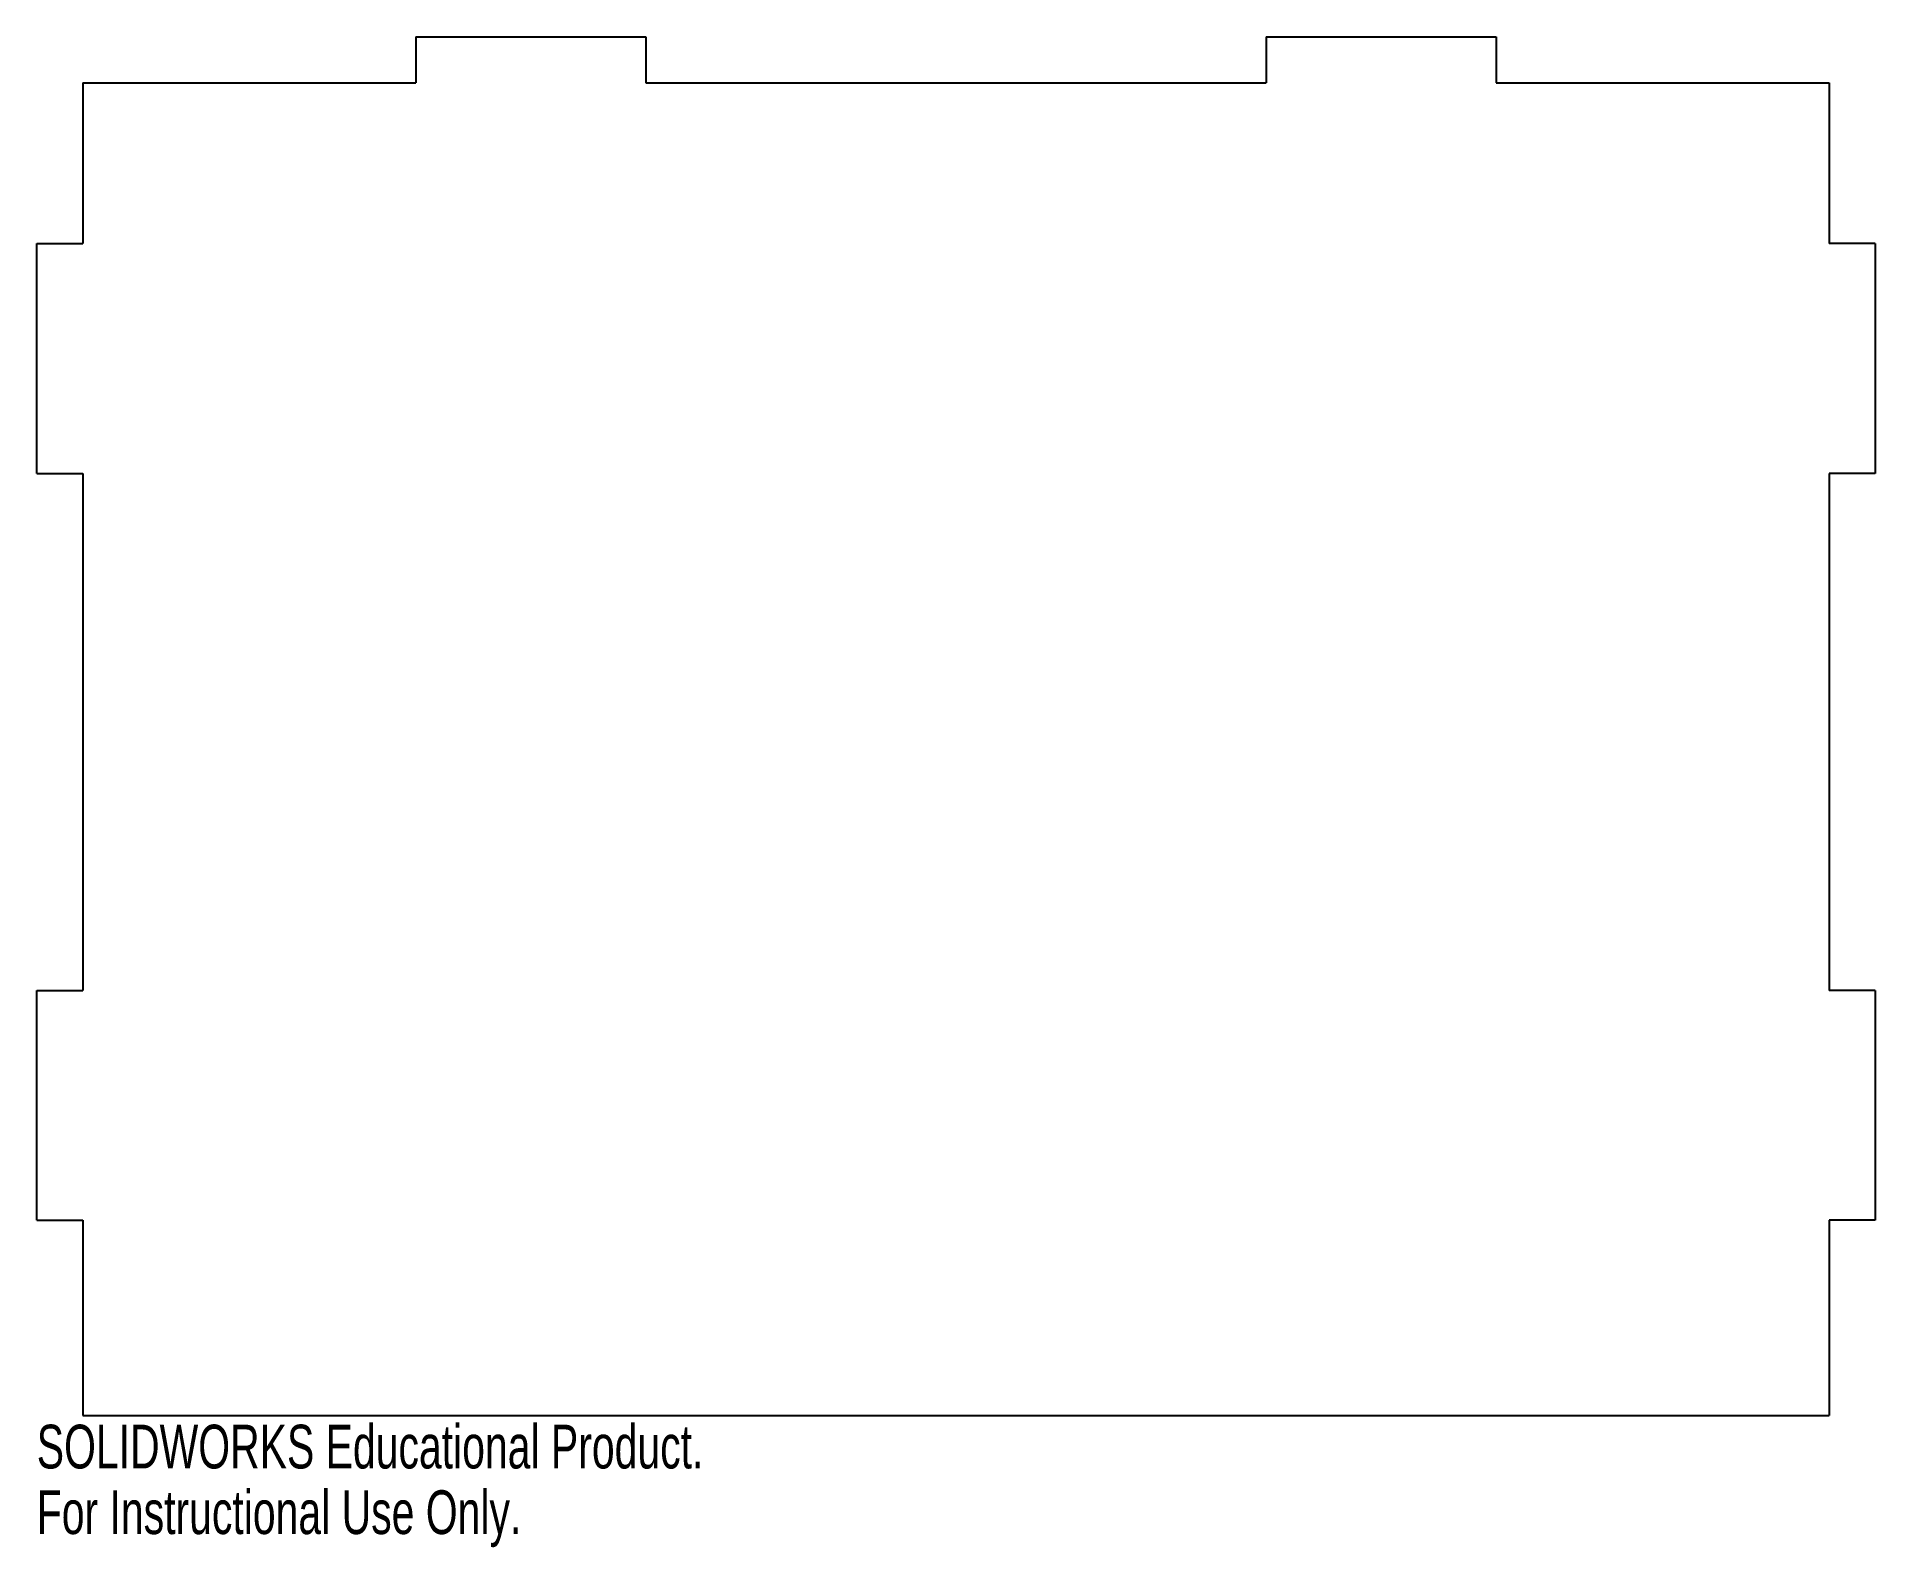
# Model space of a CAD drawing. Header units: inches. Extents: x -4 to 4, y -2.57 to 4.
import ezdxf

# ---------------------------------------------------------------- set-up
doc = ezdxf.new("R2010")
doc.units = ezdxf.units.IN
doc.header["$MEASUREMENT"] = 0
doc.styles.add('SLDTEXTSTYLE0', font='TXT', dxfattribs={"width": 0.7})

msp = doc.modelspace()

# ---------------------------------------------------------------- linework, layer by layer
at = {"color": 7, "linetype": 'Continuous', "lineweight": 25}
for p, q in [((-2.35, 4), (-1.35, 4)), ((-2.35, 4), (-2.35, 3.8)), ((-1.35, 4), (-1.35, 3.8)), ((1.35, 4), (2.35, 4)), ((1.35, 4), (1.35, 3.8)), ((2.35, 4), (2.35, 3.8)), ((-3.8, 3.8), (-2.35, 3.8)), ((-3.8, 3.8), (-3.8, 3.1)), ((-1.35, 3.8), (1.35, 3.8)), ((2.35, 3.8), (3.8, 3.8)), ((3.8, 3.8), (3.8, 3.1)), ((-4, 3.1), (-3.8, 3.1)), ((-4, 2.1), (-4, 3.1)), ((4, 3.1), (3.8, 3.1)), ((4, 3.1), (4, 2.1)), ((-4, 2.1), (-3.8, 2.1)), ((-3.8, 2.1), (-3.8, -0.15)), ((3.8, 2.1), (3.8, -0.15)), ((4, 2.1), (3.8, 2.1)), ((-4, -0.15), (-3.8, -0.15)), ((-4, -1.15), (-4, -0.15)), ((4, -0.15), (3.8, -0.15)), ((4, -0.15), (4, -1.15)), ((-4, -1.15), (-3.8, -1.15)), ((-3.8, -1.15), (-3.8, -2)), ((3.8, -1.15), (3.8, -2)), ((4, -1.15), (3.8, -1.15)), ((-3.8, -2), (3.8, -2))]:
    msp.add_line(p, q, dxfattribs=at)

# ---------------------------------------------------------------- texts
at = {"color": 7, "linetype": 'Continuous', "char_height": 0.1903, "attachment_point": 1, "style": 'SLDTEXTSTYLE0'}
for s, insert in [('SOLIDWORKS Educational Product.', (-4, -2.0401)), ('For Instructional Use Only.', (-4, -2.3256))]:
    msp.add_mtext(s, dxfattribs=dict(at, insert=insert))

doc.saveas('drawing.dxf')
